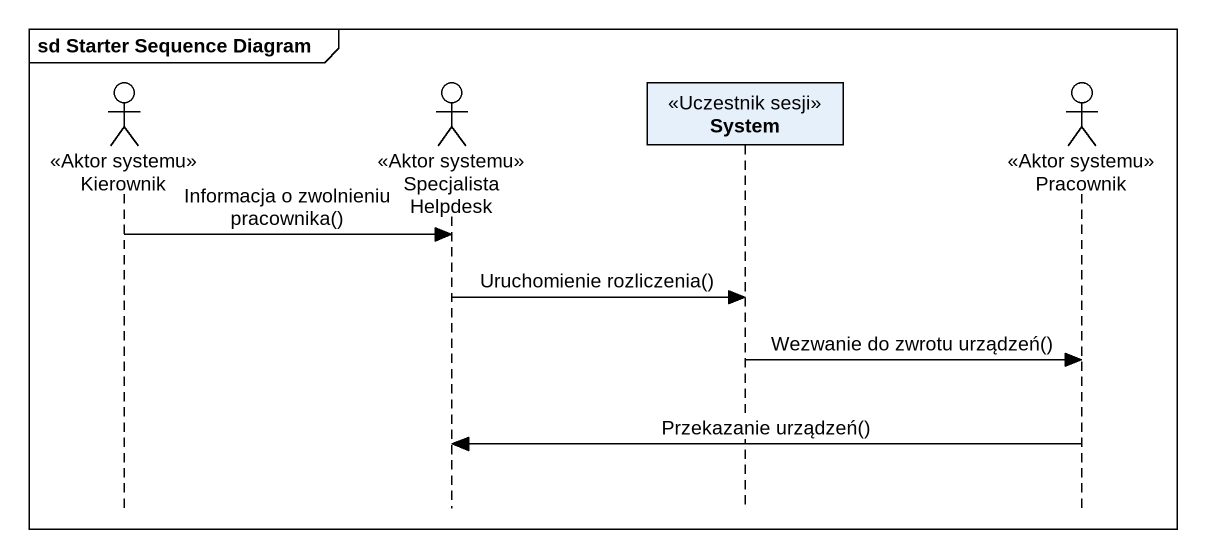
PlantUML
@startuml
mainframe sd Starter Sequence Diagram
hide footbox
actor Kierownik <<Aktor systemu>>
actor "Specjalista Helpdesk" as Specjalista_Helpdesk <<Aktor systemu>>
participant System <<Uczestnik sesji>>
actor Pracownik <<Aktor systemu>>

Kierownik -> Specjalista_Helpdesk : Informacja o zwolnieniu pracownika()
Specjalista_Helpdesk -> System : Uruchomienie rozliczenia()
System -> Pracownik : Wezwanie do zwrotu urządzeń()
Pracownik -> Specjalista_Helpdesk : Przekazanie urządzeń()
@enduml
